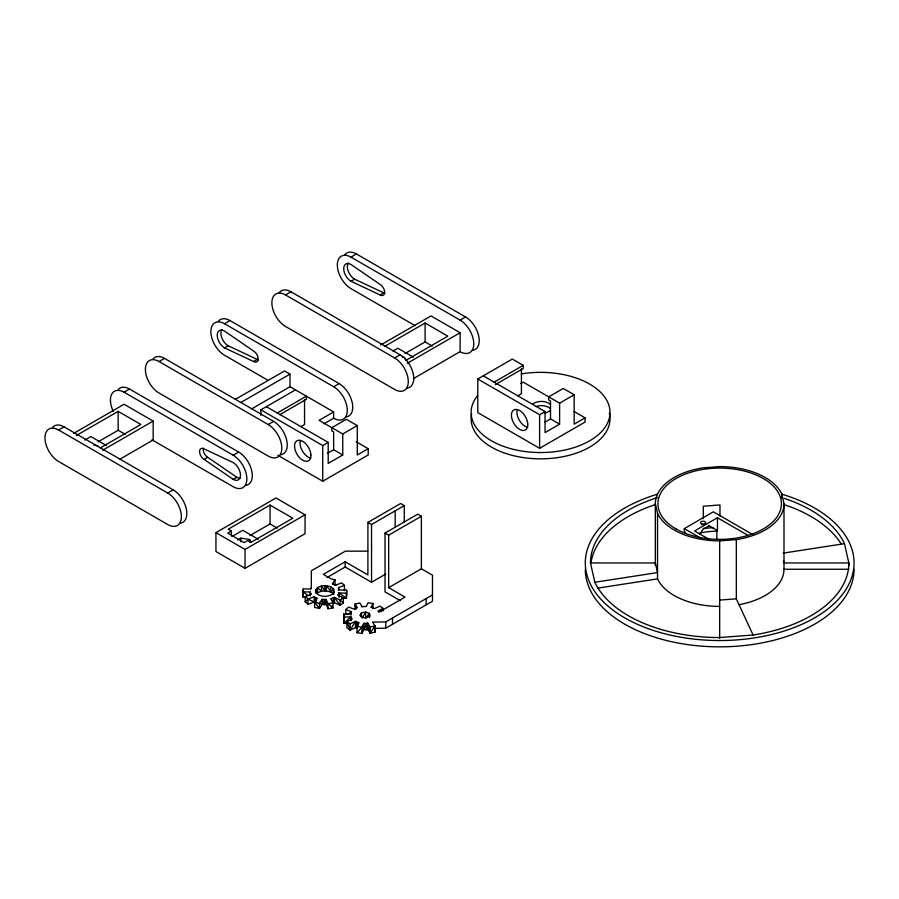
<?xml version="1.0" encoding="UTF-8"?>
<svg xmlns="http://www.w3.org/2000/svg" width="899" height="899" viewBox="0 0 899 899"><rect width="100%" height="100%" fill="white"/><g stroke="black" fill="none" stroke-linecap="round" stroke-linejoin="round"><path stroke-width="1.35" d="M339.114 597.093L339.159 592.913L346.407 593.126L346.407 598.374L341.575 598.228M310.38 595.104L310.335 592.036L302.997 591.812L302.997 597.071L306.66 597.172M350.846 614.882L351.509 611.68L345.812 609.544L345.812 614.579M311.335 587.395L310.616 589.07L303.266 588.845L302.997 591.812L308.233 595.722M302.997 597.071L303.266 588.845M344.463 590.654L344.463 585.395L338.44 587.665L339.395 589.946L346.677 590.16L346.407 598.374L339.159 592.913L339.103 595.868M360.769 616.579L361.432 612.837L365.657 612.028L369.41 613.433L369.837 615.995L366.635 617.793L362.207 617.456L359.892 615.253L361.432 612.837L361.432 616.624M334.113 591.834L332.136 594.396C327.18 597.172 320.19 597.206 316.066 592.935L315.56 590.137L317.538 592.823L321.471 591.182L326.303 590.89L330.742 592.025L333.596 589.047L333.596 594.295L333.596 589.047C329.483 584.766 322.494 584.811 317.538 587.575L315.56 590.137L315.56 592.767M357.038 632.716L362.005 627.187L363.78 623.367L367.77 623.254L366.275 629.783L363.78 629.66L362.005 633.492L357.038 632.716L356.959 622.13L355.465 621.344L350.138 623.839L346.902 621.524L352.228 619.029L350.779 616.883L343.957 617.096L343.688 614.129L350.52 613.916L351.003 612.219L351.003 614.736M305.211 601.824L308.009 599.071L314.189 596.756L315.527 597.621L314.189 602.004L308.009 604.319L305.211 601.824L305.211 596.576L311.391 594.261L310.436 592.924M358.802 622.602L356.959 628.435L355.465 627.648L350.138 630.132L346.902 627.828L346.902 621.524L350.138 630.132L355.465 621.344L355.465 627.648L356.959 622.13L358.802 622.602L357.038 626.423L362.005 627.187L362.005 633.492L363.78 623.367L363.78 629.66L366.275 623.479L366.275 629.783L367.77 629.558L370.208 633.244L375.018 632.177L375.018 625.873L372.523 622.13L385.75 621.906L432.486 594.913M371.253 607.263L372.984 603.521L368.017 602.746L366.286 606.477L361.342 606.701M700.085 534.242L702.861 529.432L709.142 525.803M381.176 611.691L383.12 608.409L379.884 606.106L374.658 608.544L370.916 607.14M362.128 617.95L365.657 612.028L365.657 618.321L369.41 613.433L369.59 617.231M367.77 623.254L370.208 633.244L375.018 625.873L370.208 626.94L367.77 623.254L367.77 629.558M335.024 579.81L335.024 585.058L332.439 583.698L335.024 579.81L331.326 578.99L323.348 574.371L345.171 561.774L367.905 574.899L367.905 522.398L400.651 503.496L404.28 505.598L404.28 522.094M339.103 593.25L337.642 595.071L343.351 597.734L343.351 602.982L340.114 605.297L334.428 602.633L333.698 603.083L331.046 598.622L334.428 597.386L340.114 600.038L343.351 602.982M348.048 623.265L343.957 623.4L343.688 614.129L343.957 623.4L350.779 616.883L350.902 620.479M345.812 609.544L348.61 607.05L354.341 609.196L357.42 607.702L355.004 604.061L359.802 603.004L362.241 606.656M347.711 614.455L351.509 611.68M343.351 597.734L340.114 600.038L340.114 605.297L334.428 597.386L334.428 602.633L333.698 597.824L333.698 603.083M331.989 605.926L332.945 607.971L327.978 603.499L326.079 599.397L324.55 599.532L324.55 604.78L322.089 599.262L322.089 604.51L319.448 608.488L314.65 602.173L324.55 604.78L332.945 602.723L332.945 607.971L327.978 608.747L324.55 599.532L322.089 599.262L319.448 603.24L319.448 608.488L314.65 607.421L314.65 602.173L317.291 598.195L315.527 597.621L315.527 601.566M159.033 361.522L268.16 424.53A19.295 11.136 60 0 1 281.803 448.163A19.295 11.136 60 0 1 268.16 456.04L159.033 393.032A19.295 11.136 60 0 1 145.391 369.399A19.295 11.136 60 0 1 159.033 361.522L164.483 358.375L273.622 421.384A19.295 11.136 60 0 1 286.803 440.667A19.295 11.136 60 0 1 280.443 454.714M268.16 380.423L224.514 355.229A19.295 11.136 60 0 1 210.872 331.596A19.295 11.136 60 0 1 224.514 323.719L229.964 320.572L339.103 383.581A19.295 11.136 60 0 1 352.273 402.864A19.295 11.136 60 0 1 345.924 416.911M285.511 294.939L394.639 357.948A19.295 11.136 60 0 1 408.281 381.569A19.295 11.136 60 0 1 394.639 389.447L285.511 326.438A19.295 11.136 60 0 1 271.869 302.817A19.295 11.136 60 0 1 285.511 294.939L290.961 291.793L400.1 354.79A19.295 11.136 60 0 1 413.27 374.074A19.295 11.136 60 0 1 406.921 388.132M415.248 325.741L350.981 288.635A19.295 11.136 60 0 1 337.339 265.014A19.295 11.136 60 0 1 350.981 257.136L356.442 253.979L465.57 316.987A19.295 11.136 60 0 1 478.751 336.271A19.295 11.136 60 0 1 472.391 350.318M58.592 430.014L167.72 493.023A19.295 11.136 60 0 1 181.362 516.644A19.295 11.136 60 0 1 167.72 524.522L58.592 461.513A19.295 11.136 60 0 1 44.95 437.892A19.295 11.136 60 0 1 58.592 430.014L64.054 426.868L173.181 489.865A19.295 11.136 60 0 1 186.363 509.149A19.295 11.136 60 0 1 180.002 523.207M113.252 411.304A19.295 11.136 60 0 1 111.836 393.931A19.295 11.136 60 0 1 124.073 392.211L129.523 389.053L238.662 452.062A19.295 11.136 60 0 1 251.832 471.346A19.295 11.136 60 0 1 245.483 485.393M73.651 433.385L124.073 404.269L153.178 421.08L153.178 439.982L119.556 459.389M224.514 347.868L253.608 361.522A6.428 3.708 60 0 0 258.159 358.903A6.428 3.708 60 0 0 253.608 351.026L224.514 331.068A10.294 5.945 60 0 0 217.232 335.271A10.294 5.945 60 0 0 224.514 347.868L228.144 345.767L257.249 359.42A6.428 3.708 60 0 0 258.429 359.926M76.325 435.521L118.162 411.36L140.896 424.485L100.261 447.949M350.981 281.286L380.086 294.939A6.428 3.708 60 0 0 384.637 292.31A6.428 3.708 60 0 0 380.086 284.432L350.981 264.486A10.294 5.945 60 0 0 343.71 268.689A10.294 5.945 60 0 0 350.981 281.286L354.622 279.184L383.727 292.838A6.428 3.708 60 0 0 384.907 293.344M84.809 440.061L90.878 436.566L106.43 445.544M97.991 441.903L118.162 430.261L125.343 434.408M253.608 361.522L257.249 359.42M102.756 450.185L153.178 421.08M380.086 294.939L383.727 292.838M235.313 399.392L284.534 370.972L289.995 374.13L289.995 386.727L333.641 411.933L333.641 418.226L323.943 423.834M240.775 402.538L289.995 374.13M251.574 408.91L289.995 386.727M260.89 415.428L260.89 409.832L295.445 389.874M380.592 345.047L431.014 315.942L460.119 332.742L460.119 351.644L413.304 378.681M384.469 346.497L425.103 323.033L447.837 336.159L406.011 360.308M277.263 412.978L306.357 396.178L306.357 399.325L279.679 414.731M204.107 459.411L233.201 479.369A10.294 5.945 60 0 0 240.483 475.166A10.294 5.945 60 0 0 233.201 462.569L204.107 448.916A6.428 3.708 60 0 0 199.556 451.545A6.428 3.708 60 0 0 204.107 459.411L207.736 457.321L236.842 477.268A10.294 5.945 60 0 0 240.483 478.246M392.975 351.037L397.819 348.228L413.383 357.218M268.16 424.53L273.622 421.384M224.514 323.719L333.641 386.727L339.103 383.581M394.639 357.948L400.1 354.79M350.981 257.136L460.119 320.145L465.57 316.987M404.943 353.577L425.103 341.935L432.284 346.081M167.72 493.023L173.181 489.865M124.073 392.211L233.201 455.22L238.662 452.062M407.303 363.241L460.119 332.742M300.907 426.632L304.547 424.53L304.547 399.662M333.641 411.933L319.089 420.327L342.744 433.981L357.285 425.575L357.285 454.984L368.208 448.68L368.208 454.984L322.73 481.235L277.87 455.332M233.201 479.369L236.842 477.268M260.89 409.832L322.73 445.533L328.191 442.387L328.191 463.39L342.744 454.984L342.744 433.981M327.584 453.231L333.641 449.736L342.744 454.984M574.169 411.562L585.08 417.855L585.08 422.058L539.614 448.309L477.774 412.607L477.774 379.007L512.329 359.049L523.24 365.354L523.24 368.5L495.349 384.603M215.94 532.635L275.971 497.979L305.064 514.79L305.064 533.691L245.045 568.337L215.94 551.537L215.94 532.635L245.045 549.435L305.064 514.79M231.403 531.062L227.762 533.163L244.135 542.614L247.776 540.513L250.956 542.355L292.793 518.195L270.048 505.069L228.222 529.219L231.403 531.062L231.403 535.107M494.135 382.154L523.24 365.354M231.852 536.579L242.775 530.275L258.328 539.254M237.707 539.951L240.898 538.119L249.596 539.467L250.754 541.973M249.888 535.613L270.048 523.971L277.229 528.118M520.813 383.558L523.24 382.154L559.616 403.157L574.169 394.751L574.169 424.159L585.08 417.855M517.79 395.807L521.42 393.706L521.42 368.837M477.774 379.007L539.614 414.709L545.064 411.562L545.064 432.565L559.616 424.159L559.616 403.157M544.468 422.406L550.525 418.912L559.616 424.159M367.905 522.398L371.545 524.499L404.28 505.598M400.313 600.701L385.019 591.868L385.019 533.062L417.754 514.161L421.395 516.262L421.395 568.764L388.66 587.665L388.66 535.163L421.395 516.262M326.978 577.529L345.171 567.022L371.545 582.249L385.727 574.056M373.849 628.412L385.75 628.199L432.486 601.217L432.486 575.169L421.395 568.764M685.577 533.197L684.274 530.927L684.274 528.623L713.368 511.823L752.811 534.59M748.384 535.602L717.458 517.745L694.545 530.983L708.884 539.254M335.597 585.182L341.665 582.912L344.463 585.395M594.88 582.26L657.529 572.573L655.337 562.954L590.474 562.954L594.88 582.26A129.186 74.583 0 0 0 719.672 637.548L753.104 635.009A129.186 74.583 0 0 0 848.858 562.954L844.464 543.659A129.186 74.583 0 0 0 784.265 498.361M783.164 553.132L844.464 543.659M597.61 588.148L657.529 578.877A64.335 37.14 0 0 0 719.672 606.398M703.321 528.41L713.031 527.668M655.337 503.732L657.529 513.34A64.335 37.14 0 0 0 719.672 540.872L736.315 539.602A64.335 37.14 0 0 0 783.995 503.732L781.804 494.124A64.335 37.14 0 0 0 719.672 466.592L703.018 467.862A64.335 37.14 0 0 0 655.337 503.732L655.337 565.482M719.672 600.094L736.315 598.835L753.104 635.009M367.657 551.166L345.351 551.166L311.335 570.809L311.335 588.688M739 604.679A64.335 37.14 0 0 0 783.995 569.258L848.858 569.258M402.156 357.038L404.64 357.42L405.809 359.937M93.968 445.174L97.699 445.758M332.439 583.698L335.911 585.328M305.211 596.576L308.009 599.071L314.189 602.004L314.189 596.756M574.169 394.751L563.257 388.458L548.705 396.852L548.705 400.01L550.525 401.055L550.525 418.912M483.224 375.849L545.064 411.562M708.513 525.443L717.458 530.612L717.458 517.745M684.274 528.623L701.006 538.276M357.285 425.575L346.373 419.282L331.821 427.677L331.821 430.835L333.641 431.88L333.641 449.736M356.229 441.769L368.208 448.68M266.351 406.674L328.191 442.387M385.019 533.062L388.66 535.163M151.965 439.813L233.201 486.719A19.295 11.136 60 0 0 246.843 478.841A19.295 11.136 60 0 0 233.201 455.22M388.66 587.665L405.022 597.116L378.816 612.253L377.996 610.882L383.12 608.409L383.12 610.938M550.255 404.303L548.581 403.089A10.294 5.945 0 0 0 532.433 404.471M550.255 408.506L548.581 407.292A10.294 5.945 0 0 0 536.141 406.46M317.538 592.823L317.538 587.575L321.471 591.182L321.471 585.923L324.865 590.969L324.809 585.721L326.303 590.89L326.303 585.631L332.652 593.542M331.046 598.622L332.945 602.723M315.527 597.621L316.583 601.116M356.206 609.028L355.004 604.061L355.004 609.106M783.456 560.56L783.995 562.954L848.858 562.954L848.858 565.482M351.43 620.288L351.037 617.759L351.037 620.288M374.512 628.277L375.018 632.177M783.995 503.732L783.995 569.258M781.804 494.124L781.804 498.248M736.315 539.602L736.315 598.835M719.975 516.048L719.975 504.957L703.321 506.227L703.321 518.701M719.672 540.872L719.672 638.301M716.829 530.241L716.829 539.501M657.529 513.34L657.529 578.877M539.614 414.709L539.614 448.309M426.126 598.588L426.126 604.892M425.103 323.033L425.103 341.935M395.189 510.846L395.189 527.342M392.515 617.995L392.515 624.299M385.75 621.906L385.75 628.199M372.984 603.521L372.984 608.556M371.545 524.499L371.545 582.249M370.208 626.94L370.208 633.244M369.41 613.433L369.41 617.208M350.779 616.883L350.779 620.67M350.138 623.839L350.138 630.132M346.677 590.16L346.677 595.408M345.171 561.774L345.171 567.022M343.957 617.096L343.957 623.4M339.159 592.913L339.159 596.846M338.496 587.71L338.496 590.34M330.742 586.777L330.742 592.025M327.978 603.499L327.978 608.747M326.079 599.397L326.079 604.645M322.73 445.533L322.73 481.235M310.335 592.036L310.335 595.981M308.009 599.071L308.009 604.319M270.048 505.069L270.048 523.971M249.596 539.467L249.596 541.985M245.045 549.435L245.045 568.337M240.898 538.119L240.898 541.895M118.162 411.36L118.162 430.261M699.489 533.051A61.739 35.645 0 0 1 716.997 531.129M590.969 562.774A129.186 74.583 0 0 1 655.079 504.665M784.265 504.665A129.186 74.583 0 0 1 841.318 544.153M854.05 569.258A134.378 77.584 0 0 1 719.672 646.842A134.378 77.584 0 0 1 585.294 569.258M781.748 494.147A134.378 77.584 0 0 1 823.844 611.961A134.378 77.584 0 0 1 615.489 611.961A134.378 77.584 0 0 1 657.585 494.147M590.474 562.954A129.186 74.583 0 0 1 657.619 497.54M702.007 524.6A2.573 1.483 0 0 1 704.097 524.578M310.829 458.108A11.575 6.686 60 0 1 308.739 457.389L306.604 455.995A11.575 6.686 60 0 1 300.142 441.184M333.641 386.727A19.295 11.136 60 0 1 347.284 410.36A19.295 11.136 60 0 1 333.641 418.226M218.154 321.628A19.295 11.136 60 0 1 229.964 320.572M228.144 345.767A10.294 5.945 60 0 1 221.851 329.528M152.673 359.431A19.295 11.136 60 0 1 164.483 358.375M344.632 255.035A19.295 11.136 60 0 1 356.442 253.979M460.119 320.145A19.295 11.136 60 0 1 473.762 343.766A19.295 11.136 60 0 1 460.119 351.644M354.622 279.184A10.294 5.945 60 0 1 348.318 262.946M279.151 292.849A19.295 11.136 60 0 1 290.961 291.793M52.872 427.126A19.295 11.136 60 0 1 64.054 426.868M118.353 389.323A19.295 11.136 60 0 1 129.523 389.053M207.736 457.321A6.428 3.708 60 0 1 203.343 448.174M609.342 413.192A69.448 40.095 0 0 1 541.142 458.85A69.448 40.095 0 0 1 471.638 413.855M521.353 373.917A69.448 40.095 0 0 1 609.96 410.798A69.448 40.095 0 0 1 526.938 451.77A69.448 40.095 0 0 1 477.627 395.504M527.713 427.283A11.575 6.686 60 0 1 525.623 426.564L523.488 425.171A11.575 6.686 60 0 1 517.026 410.349M550.424 410.236A10.294 5.945 0 0 1 544.266 413.068M310.885 454.849L310.751 457.243A11.575 6.686 60 0 1 303.278 460.535L301.154 459.153A11.575 6.686 60 0 1 294.58 445.084A11.575 6.686 60 0 1 302.873 441.42A11.575 6.686 60 0 1 310.885 454.849M527.769 424.025L527.634 426.418A11.575 6.686 60 0 1 520.161 429.711L518.026 428.329A11.575 6.686 60 0 1 511.464 414.259A11.575 6.686 60 0 1 519.757 410.596A11.575 6.686 60 0 1 527.769 424.025M676.014 528.938A61.739 35.645 0 0 0 779.298 512.958A61.739 35.645 0 0 0 703.692 469.3A61.739 35.645 0 0 0 676.014 528.938M701.625 523.903A2.573 1.483 0 0 0 705.659 522.813A2.573 1.483 0 0 0 702.007 521.341A2.573 1.483 0 0 0 701.625 523.903"/></g></svg>
